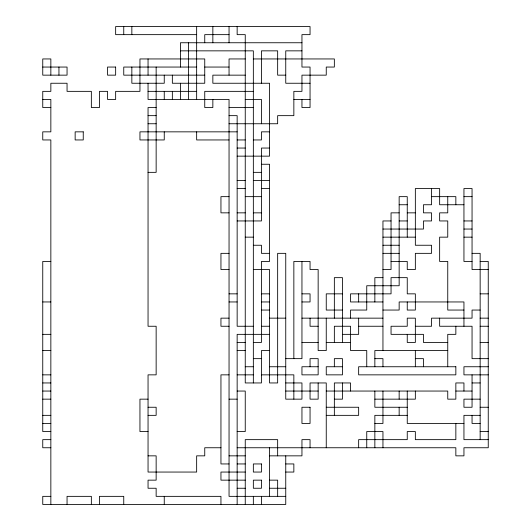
<?xml version="1.0" encoding="UTF-8"?>
<svg xmlns="http://www.w3.org/2000/svg" width="531" height="531" viewBox="0 0 531 531"><rect width="100%" height="100%" fill="white"/><g stroke="black" fill="none" stroke-linecap="round" stroke-linejoin="round"><path stroke-width="0.8" d="M196.649 34.648L115.652 34.648L115.652 26.55L310.051 26.55L310.051 34.648L301.953 34.648L301.953 67.052L310.051 67.052L310.051 107.547L301.953 107.547L301.953 99.45M229.047 34.648L204.747 34.648L204.747 42.752M301.953 42.752L180.447 42.752L180.447 67.052M180.447 50.85L253.347 50.85L253.347 382.951M301.953 50.85L285.751 50.85L285.751 83.248L310.051 83.248M245.249 58.948L229.047 58.948L229.047 75.15M253.347 58.948L334.351 58.948L334.351 67.052L326.253 67.052L326.253 75.15L301.953 75.15L301.953 91.352L293.849 91.352L293.849 115.652L277.653 115.652L277.653 123.75L229.047 123.75M42.752 67.052L67.052 67.052L67.052 75.15L42.752 75.15L42.752 58.948L50.85 58.948L50.85 75.15M196.649 67.052L123.75 67.052L123.75 75.15L204.747 75.15M204.747 67.052L229.047 67.052M245.249 75.15L212.851 75.15L212.851 83.248L269.549 83.248L269.549 156.147L237.151 156.147M285.751 75.15L277.653 75.15L277.653 50.85L261.451 50.85L261.451 83.248M148.049 91.352L196.649 91.352M253.347 91.352L204.747 91.352L204.747 107.547L212.851 107.547L212.851 99.45M42.752 99.45L50.85 99.45L50.85 131.847L42.752 131.847L42.752 139.952L50.85 139.952L50.85 504.45M245.249 99.45L261.451 99.45L261.451 123.75M293.849 99.45L310.051 99.45M50.85 107.547L42.752 107.547L42.752 91.352L50.85 91.352L50.85 83.248L67.052 83.248L67.052 91.352L91.352 91.352L91.352 107.547L99.45 107.547L99.45 91.352L107.547 91.352L107.547 99.45L115.652 99.45L115.652 91.352L139.952 91.352L139.952 58.948L204.747 58.948L204.747 83.248L172.349 83.248L172.349 75.15M156.147 107.547L148.049 107.547L148.049 326.253L156.147 326.253L156.147 374.853L148.049 374.853L148.049 472.052L196.649 472.052L196.649 455.85L204.747 455.85L204.747 447.752L220.949 447.752M229.047 107.547L253.347 107.547M148.049 115.652L156.147 115.652M229.047 115.652L237.151 115.652L237.151 326.253L253.347 326.253M148.049 123.75L156.147 123.75M237.151 131.847L139.952 131.847L139.952 139.952L164.252 139.952L164.252 131.847M269.549 131.847L261.451 131.847L261.451 139.952L253.347 139.952M229.047 139.952L196.649 139.952L196.649 131.847M237.151 139.952L245.249 139.952M237.151 148.049L245.249 148.049M269.549 148.049L261.451 148.049L261.451 220.949L237.151 220.949M261.451 164.252L269.549 164.252L269.549 261.451L261.451 261.451L261.451 342.449L253.347 342.449M148.049 172.349L156.147 172.349L156.147 67.052M253.347 172.349L261.451 172.349M237.151 180.447L245.249 180.447M253.347 180.447L269.549 180.447M237.151 188.551L245.249 188.551M261.451 188.551L269.549 188.551M229.047 196.649L220.949 196.649L220.949 212.851L229.047 212.851M245.249 196.649L261.451 196.649M431.55 196.649L455.85 196.649L455.85 204.747M463.948 196.649L472.052 196.649M399.153 204.747L407.25 204.747M463.948 204.747L439.648 204.747L439.648 188.551L415.348 188.551L415.348 245.249L431.55 245.249L431.55 253.347L415.348 253.347L415.348 269.549L407.25 269.549L407.25 261.451L391.048 261.451M237.151 212.851L245.249 212.851M253.347 212.851L261.451 212.851M399.153 212.851L391.048 212.851L391.048 269.549L382.951 269.549M407.25 212.851L415.348 212.851M391.048 220.949L382.951 220.949L382.951 350.553M399.153 220.949L407.25 220.949M463.948 220.949L472.052 220.949M382.951 229.047L423.453 229.047L423.453 220.949L431.55 220.949L431.55 212.851L423.453 212.851L423.453 204.747L431.55 204.747L431.55 188.551M463.948 229.047L472.052 229.047M245.249 237.151L253.347 237.151M382.951 237.151L415.348 237.151M463.948 237.151L472.052 237.151M253.347 245.249L261.451 245.249L261.451 253.347L269.549 253.347M382.951 245.249L399.153 245.249M229.047 253.347L220.949 253.347L220.949 269.549L229.047 269.549M382.951 253.347L399.153 253.347M472.052 253.347L480.15 253.347L480.15 439.648M50.85 261.451L42.752 261.451L42.752 431.55L50.85 431.55M472.052 261.451L463.948 261.451L463.948 188.551L472.052 188.551L472.052 269.549L488.248 269.549M480.15 261.451L488.248 261.451L488.248 447.752L463.948 447.752L463.948 455.85L455.85 455.85L455.85 447.752L237.151 447.752M253.347 269.549L269.549 269.549L269.549 382.951L277.653 382.951L277.653 253.347L285.751 253.347L285.751 399.153L301.953 399.153L301.953 382.951L285.751 382.951M382.951 277.653L374.853 277.653L374.853 301.953M229.047 293.849L237.151 293.849M261.451 293.849L269.549 293.849M301.953 293.849L310.051 293.849L310.051 301.953L301.953 301.953M342.449 293.849L326.253 293.849L326.253 310.051L342.449 310.051M480.15 293.849L488.248 293.849M42.752 301.953L50.85 301.953M229.047 301.953L237.151 301.953M261.451 301.953L269.549 301.953M382.951 301.953L350.553 301.953L350.553 293.849L391.048 293.849L391.048 277.653L407.25 277.653L407.25 293.849L415.348 293.849L415.348 310.051L407.25 310.051L407.25 301.953M261.451 310.051L269.549 310.051M382.951 310.051L399.153 310.051L399.153 301.953L463.948 301.953L463.948 326.253M463.948 310.051L447.752 310.051L447.752 261.451L439.648 261.451L439.648 237.151L447.752 237.151L447.752 220.949L439.648 220.949L439.648 212.851L447.752 212.851L447.752 196.649M480.15 310.051L472.052 310.051L472.052 318.149L431.55 318.149L431.55 326.253L415.348 326.253M229.047 318.149L220.949 318.149L220.949 326.253L229.047 326.253M269.549 318.149L285.751 318.149M301.953 318.149L382.951 318.149M480.15 318.149L488.248 318.149M261.451 326.253L269.549 326.253M318.149 326.253L310.051 326.253L310.051 318.149M358.651 326.253L382.951 326.253M480.15 326.253L488.248 326.253M42.752 334.351L50.85 334.351M269.549 334.351L237.151 334.351L237.151 504.45M342.449 334.351L358.651 334.351L358.651 318.149M237.151 342.449L245.249 342.449M301.953 342.449L318.149 342.449M326.253 342.449L350.553 342.449M447.752 342.449L423.453 342.449L423.453 334.351L391.048 334.351L391.048 326.253L407.25 326.253L407.25 318.149L415.348 318.149L415.348 342.449L407.25 342.449L407.25 334.351M480.15 342.449L488.248 342.449M42.752 350.553L50.85 350.553M237.151 350.553L245.249 350.553M269.549 350.553L261.451 350.553L261.451 382.951L245.249 382.951L245.249 34.648L237.151 34.648L237.151 26.55M447.752 350.553L374.853 350.553L374.853 366.748M253.347 358.651L261.451 358.651M285.751 358.651L301.953 358.651L301.953 261.451M374.853 358.651L382.951 358.651L382.951 366.748M415.348 358.651L423.453 358.651L423.453 366.748M488.248 358.651L472.052 358.651L472.052 326.253L439.648 326.253L439.648 318.149M245.249 366.748L253.347 366.748M269.549 366.748L285.751 366.748M318.149 366.748L301.953 366.748L301.953 374.853L318.149 374.853L318.149 358.651L310.051 358.651L310.051 366.748M342.449 366.748L326.253 366.748L326.253 374.853L342.449 374.853L342.449 358.651L334.351 358.651L334.351 366.748M488.248 366.748L463.948 366.748L463.948 374.853L488.248 374.853M42.752 374.853L50.85 374.853M229.047 374.853L220.949 374.853L220.949 463.948L229.047 463.948M237.151 374.853L253.347 374.853M261.451 374.853L293.849 374.853L293.849 399.153M42.752 382.951L50.85 382.951M472.052 382.951L480.15 382.951M42.752 391.048L50.85 391.048M237.151 391.048L245.249 391.048L245.249 431.55L237.151 431.55M285.751 391.048L318.149 391.048M326.253 391.048L447.752 391.048L447.752 399.153L455.85 399.153L455.85 382.951L463.948 382.951L463.948 391.048M455.85 391.048L472.052 391.048M42.752 399.153L50.85 399.153M148.049 399.153L139.952 399.153L139.952 431.55L148.049 431.55M229.047 399.153L237.151 399.153M334.351 399.153L342.449 399.153L342.449 382.951M374.853 399.153L415.348 399.153L415.348 391.048M480.15 399.153L463.948 399.153L463.948 407.25L472.052 407.25L472.052 374.853M148.049 407.25L156.147 407.25L156.147 415.348L148.049 415.348M326.253 407.25L358.651 407.25L358.651 415.348L326.253 415.348M407.25 407.25L374.853 407.25L374.853 391.048M480.15 407.25L488.248 407.25M42.752 415.348L50.85 415.348M407.25 415.348L374.853 415.348L374.853 447.752M480.15 415.348L463.948 415.348L463.948 439.648L488.248 439.648M42.752 423.453L50.85 423.453M374.853 423.453L382.951 423.453L382.951 391.048M463.948 423.453L407.25 423.453L407.25 391.048M480.15 423.453L472.052 423.453L472.052 415.348M480.15 431.55L488.248 431.55M50.85 439.648L42.752 439.648L42.752 447.752L50.85 447.752M148.049 455.85L156.147 455.85L156.147 480.15L148.049 480.15L148.049 488.248L156.147 488.248L156.147 496.352L220.949 496.352L220.949 504.45M229.047 455.85L245.249 455.85M269.549 455.85L301.953 455.85L301.953 439.648L310.051 439.648L310.051 447.752M237.151 463.948L245.249 463.948M285.751 463.948L293.849 463.948L293.849 472.052L285.751 472.052M245.249 472.052L220.949 472.052L220.949 480.15L245.249 480.15M269.549 480.15L277.653 480.15L277.653 496.352M237.151 488.248L245.249 488.248M269.549 488.248L285.751 488.248M50.85 496.352L42.752 496.352L42.752 504.45L285.751 504.45L285.751 455.85M285.751 496.352L229.047 496.352L229.047 99.45L148.049 99.45L148.049 83.248M455.85 326.253L455.85 334.351L447.752 334.351L447.752 366.748M455.85 423.453L455.85 439.648L415.348 439.648L415.348 431.55L407.25 431.55L407.25 439.648L358.651 439.648L358.651 447.752M415.348 350.553L415.348 366.748M407.25 237.151L407.25 196.649L399.153 196.649L399.153 285.751L366.748 285.751L366.748 310.051L350.553 310.051L350.553 318.149M399.153 391.048L399.153 399.153M399.153 407.25L399.153 415.348M382.951 447.752L382.951 431.55L366.748 431.55L366.748 447.752M366.748 366.748L366.748 350.553L350.553 350.553L350.553 326.253L334.351 326.253L334.351 342.449M358.651 293.849L358.651 301.953M350.553 391.048L350.553 382.951L334.351 382.951L334.351 415.348M342.449 342.449L342.449 277.653L334.351 277.653L334.351 318.149M326.253 318.149L326.253 350.553L318.149 350.553L318.149 269.549L310.051 269.549L310.051 261.451L293.849 261.451L293.849 358.651M326.253 447.752L326.253 382.951L310.051 382.951L310.051 399.153L318.149 399.153L318.149 382.951M277.653 455.85L277.653 439.648L245.249 439.648L245.249 504.45M269.549 447.752L269.549 496.352M261.451 496.352L261.451 504.45M253.347 496.352L253.347 504.45M229.047 26.55L229.047 42.752M212.851 26.55L212.851 42.752M196.649 26.55L196.649 99.45M188.551 42.752L188.551 99.45M180.447 83.248L180.447 99.45M172.349 91.352L172.349 99.45M164.252 75.15L164.252 83.248L131.847 83.248L131.847 67.052M164.252 91.352L164.252 99.45M164.252 496.352L164.252 504.45M148.049 58.948L148.049 75.15M131.847 26.55L131.847 34.648M123.75 26.55L123.75 34.648M123.75 504.45L123.75 496.352L99.45 496.352L99.45 504.45M91.352 504.45L91.352 496.352L67.052 496.352L67.052 504.45M58.948 67.052L58.948 75.15M115.652 67.052L107.547 67.052L107.547 75.15L115.652 75.15L115.652 67.052M83.248 131.847L75.15 131.847L75.15 139.952L83.248 139.952L83.248 131.847M455.85 366.748L358.651 366.748L358.651 374.853L455.85 374.853L455.85 366.748M310.051 407.25L301.953 407.25L301.953 423.453L310.051 423.453L310.051 407.25M261.451 463.948L253.347 463.948L253.347 472.052L261.451 472.052L261.451 463.948M261.451 480.15L253.347 480.15L253.347 488.248L261.451 488.248L261.451 480.15"/></g></svg>
